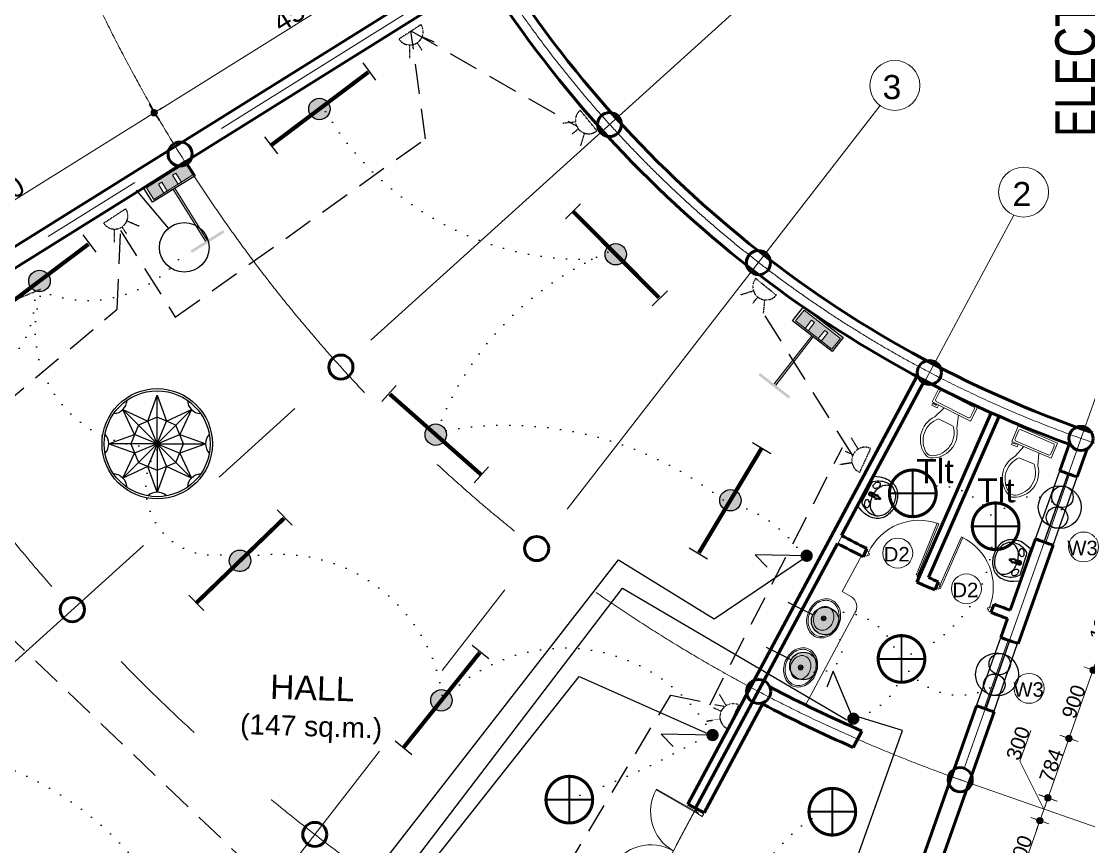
# Model space of a CAD drawing. Header units: millimetres. Extents: x -582 to 488037, y -1142837 to 903.
# Drawn here: x 310267 to 323536, y -1118906 to -1108640 of the extents above; entities that cross this region are included whole.
import ezdxf
from ezdxf.enums import TextEntityAlignment as Align

# ---------------------------------------------------------------- set-up
doc = ezdxf.new("R2010")
doc.units = ezdxf.units.MM
doc.header["$PDMODE"] = 3
for name, pattern in [('CENTERX2', [101.6, 63.5, -12.7, 12.7, -12.7]), ('DASHED', [19.05, 12.7, -6.35]), ('DOT2', [3.175, 0, -3.175]), ('HIDDEN', [0.375, 0.25, -0.125])]:
    doc.linetypes.add(name, pattern=pattern)
doc.layers.add('A New CL', color=7, linetype='CENTERX2', lineweight=13, true_color=0x18bbcd)
doc.layers.add('Pipe line', color=7, linetype='Continuous', lineweight=60, true_color=0x0070ff)
for name, color, linetype, lineweight in [('A_Wall 01', 7, 'Continuous', 53), ('COLUMN-HATCH', 1, 'Continuous', 53), ('Dim', 160, 'Continuous', 20), ('Dimension', 5, 'Continuous', 13), ('door', 62, 'Continuous', 18), ('dw', 92, 'Continuous', 15), ('E_Telephone', 50, 'Continuous', 20), ('ele1', 7, 'Continuous', 25), ('fixtures', 123, 'Continuous', 0), ('hatch', 9, 'Continuous', 0), ('hatch2', 252, 'Continuous', 18), ('T-TEXT', 1, 'Continuous', 15), ('WALL2', 1, 'Continuous', 25), ('window', 210, 'Continuous', 25)]:
    doc.layers.add(name, color=color, linetype=linetype, lineweight=lineweight)
for name, color, linetype in [('E_Electrical Layout', 210, 'Continuous'), ('E_Power', 50, 'HIDDEN'), ('E_Switch', 30, 'DOT2'), ('E_TV', 160, 'Continuous'), ('WC-DET', 8, 'Continuous'), ('WC-OUT', 7, 'Continuous'), ('WC-SERIAL', 70, 'Continuous')]:
    doc.layers.add(name, color=color, linetype=linetype)
doc.styles.add('Arial', font='arial.ttf')
doc.styles.get("Standard").update_dxf_attribs({"font": 'arial.ttf', "width": 0.75})
doc.dimstyles.new('A_ Detail', dxfattribs={"dimtxt": 250, "dimasz": 80, "dimexe": 75, "dimexo": 0, "dimgap": 4, "dimtad": 1, "dimdec": 0, "dimzin": 1, "dimdsep": 46, "dimtxsty": 'Arial', "dimblk": 'dot 2', "dimcen": 0.09375, "dimclrd": 5, "dimclre": 5, "dimclrt": 256, "dimadec": 0, "dimazin": 0, "dimtfac": 0.75, "dimtdec": 0, "dimtix": 1, "dimtmove": 1, "dimatfit": 3, "dimfxl": 75, "dimfxlon": 1, "dimtolj": 1, "dimtzin": 0, "dimlwd": 13, "dimlwe": 9, "dimarcsym": 0})

# ---------------------------------------------------------------- blocks, each defined once
blk = doc.blocks.new('A$C115C1E31')
blk.add_circle((-22, 86), 150)
blk = doc.blocks.new('dot1')
at = {"layer": 'hatch'}
h = blk.add_hatch(color=256, dxfattribs=at)
edge = h.paths.add_edge_path()
edge.add_arc((0, 0), 1, 0, 360)
for p, q in [((3, 0), (-3, 0)), ((0, 3), (0, -3))]:
    blk.add_line(p, q, dxfattribs=at)
blk.add_circle((0, 0), 1, dxfattribs=at)
blk = doc.blocks.new('dot 2')
at = {"layer": 'hatch', "xscale": 0.5, "yscale": 0.5, "zscale": 0.5}
blk.add_blockref('dot1', (0, 0), dxfattribs=at)
blk = doc.blocks.new('*D67')
at = {"layer": 'DEFPOINTS', "color": 0, "transparency": 16777216}
for p in [(322409, -1113466), (325253, -1114472), (320909, -1117709)]:
    blk.add_point(p, dxfattribs=at)
at = {"layer": 'Dimension', "color": 5, "lineweight": 9, "transparency": 16777216}
for p, q in [((325182, -1114447), (325324, -1114497)), ((323683, -1118689), (323824, -1118739))]:
    blk.add_line(p, q, dxfattribs=at)
at = {"layer": 'Dimension', "color": 5, "lineweight": 13, "transparency": 16777216}
blk.add_line((323780, -1118639), (325226, -1114547), dxfattribs=at)
at = {"layer": 'Dimension', "color": 5, "lineweight": 13, "transparency": 16777216, "xscale": 80, "yscale": 80, "zscale": 80}
for p, rotation in [((325253, -1114472), 70.53016339771412), ((323753, -1118714), 250.5301633977141)]:
    blk.add_blockref('dot 2', p, dxfattribs=dict(at, rotation=rotation))
at = {"layer": 'Dimension', "transparency": 16777216, "insert": (324413, -1116561), "char_height": 180, "attachment_point": 5, "rotation": 70.5302, "style": 'Arial'}
blk.add_mtext('\\A1;4500', dxfattribs=at)
blk = doc.blocks.new('*D225')
at = {"layer": 'DEFPOINTS', "color": 0, "transparency": 16777216}
for p in [(321889, -1118214), (322929, -1118582), (321698, -1119101)]:
    blk.add_point(p, dxfattribs=at)
at = {"layer": 'Dimension', "color": 5, "lineweight": 9, "transparency": 16777216}
for p, q in [((322858, -1118557), (323000, -1118607)), ((322558, -1119406), (322700, -1119456))]:
    blk.add_line(p, q, dxfattribs=at)
at = {"layer": 'Dimension', "color": 5, "lineweight": 13, "transparency": 16777216}
blk.add_line((322656, -1119355), (322903, -1118657), dxfattribs=at)
at = {"layer": 'Dimension', "color": 5, "lineweight": 13, "transparency": 16777216, "xscale": 80, "yscale": 80, "zscale": 80}
for p, rotation in [((322929, -1118582), 70.53016339923839), ((322629, -1119431), 250.5301633992384)]:
    blk.add_blockref('dot 2', p, dxfattribs=dict(at, rotation=rotation))
at = {"layer": 'Dimension', "transparency": 16777216, "insert": (322689, -1118974), "char_height": 180, "attachment_point": 5, "rotation": 70.5302, "style": 'Arial'}
blk.add_mtext('\\A1;900', dxfattribs=at)
blk = doc.blocks.new('*D69')
at = {"layer": 'DEFPOINTS', "color": 0, "transparency": 16777216}
for p in [(321989, -1117931), (321889, -1118214), (323029, -1118299)]:
    blk.add_point(p, dxfattribs=at)
at = {"layer": 'Dimension', "color": 5, "lineweight": 13, "transparency": 16777216}
for p, q in [((322682, -1117842), (322817, -1117460)), ((322979, -1118441), (322682, -1117842)), ((322956, -1118507), (323003, -1118375))]:
    blk.add_line(p, q, dxfattribs=at)
at = {"layer": 'Dimension', "color": 5, "lineweight": 9, "transparency": 16777216}
for p, q in [((322958, -1118274), (323100, -1118324)), ((322858, -1118557), (323000, -1118607))]:
    blk.add_line(p, q, dxfattribs=at)
at = {"layer": 'Dimension', "color": 5, "lineweight": 13, "transparency": 16777216, "xscale": 80, "yscale": 80, "zscale": 80}
for p, rotation in [((323029, -1118299), 70.53016339923839), ((322929, -1118582), 250.5301633992384)]:
    blk.add_blockref('dot 2', p, dxfattribs=dict(at, rotation=rotation))
at = {"layer": 'Dimension', "transparency": 16777216, "insert": (322659, -1117619), "char_height": 180, "attachment_point": 5, "rotation": 70.5302, "style": 'Arial'}
blk.add_mtext('\\A1;300', dxfattribs=at)
blk = doc.blocks.new('*D70')
at = {"layer": 'DEFPOINTS', "color": 0, "transparency": 16777216}
for p in [(321939, -1118073), (323753, -1118714), (320439, -1122316)]:
    blk.add_point(p, dxfattribs=at)
at = {"layer": 'Dimension', "color": 5, "lineweight": 9, "transparency": 16777216}
for p, q in [((323683, -1118689), (323824, -1118739)), ((322183, -1122932), (322324, -1122982))]:
    blk.add_line(p, q, dxfattribs=at)
at = {"layer": 'Dimension', "color": 5, "lineweight": 13, "transparency": 16777216}
blk.add_line((322280, -1122882), (323727, -1118790), dxfattribs=at)
at = {"layer": 'Dimension', "color": 5, "lineweight": 13, "transparency": 16777216, "xscale": 80, "yscale": 80, "zscale": 80}
for p, rotation in [((323753, -1118714), 70.5286847239256), ((322253, -1122957), 250.5286847239256)]:
    blk.add_blockref('dot 2', p, dxfattribs=dict(at, rotation=rotation))
at = {"layer": 'Dimension', "transparency": 16777216, "insert": (322913, -1120804), "char_height": 180, "attachment_point": 5, "rotation": 70.5287, "style": 'Arial'}
blk.add_mtext('\\A1;4500', dxfattribs=at)
blk = doc.blocks.new('*D71')
at = {"layer": 'DEFPOINTS', "color": 0, "transparency": 16777216}
for p in [(321989, -1117931), (324635, -1118832), (318860, -1127129)]:
    blk.add_point(p, dxfattribs=at)
at = {"layer": 'Dimension', "color": 5, "lineweight": 9, "transparency": 16777216}
for p, q in [((324564, -1118807), (324706, -1118856)), ((321434, -1128005), (321576, -1128053))]:
    blk.add_line(p, q, dxfattribs=at)
at = {"layer": 'Dimension', "color": 5, "lineweight": 13, "transparency": 16777216}
blk.add_line((321531, -1127953), (324609, -1118907), dxfattribs=at)
at = {"layer": 'Dimension', "color": 5, "lineweight": 13, "transparency": 16777216, "xscale": 80, "yscale": 80, "zscale": 80}
for p, rotation in [((324635, -1118832), 71.208379021819), ((321505, -1128029), 251.208379021819)]:
    blk.add_blockref('dot 2', p, dxfattribs=dict(at, rotation=rotation))
at = {"layer": 'Dimension', "transparency": 16777216, "insert": (322979, -1123400), "char_height": 180, "attachment_point": 5, "rotation": 71.2084, "style": 'Arial'}
blk.add_mtext('\\A1;9715', dxfattribs=at)
blk = doc.blocks.new('D4')
at = {"layer": 'door'}
for p, q in [((0, 1.5), (0, -1.5)), ((0.5, 1.5), (0, 1.5)), ((2, 2), (0.5, 2)), ((0.5, 2), (0.5, 1.5)), ((2, -0.5), (2, 2)), ((46, -0.5), (46, 2)), ((46, 2), (47.5, 2)), ((47.5, 2), (47.5, 1.5)), ((47.5, 1.5), (48, 1.5)), ((48, 1.5), (48, -1.5)), ((0, -1.5), (0.5, -1.5)), ((0.5, -1.5), (0.5, -2)), ((0.5, -2), (1.5, -2)), ((1.5, -0.5), (2, -0.5)), ((1.5, -2), (1.5, -0.5)), ((1.5, -2), (1.5, -24.5)), ((2, -0.5), (2, -24.49)), ((46.5, -0.5), (46, -0.5)), ((46, -0.5), (46, -24.49)), ((46.5, -2), (46.5, -0.5)), ((47.5, -2), (46.5, -2)), ((46.5, -2), (46.5, -24.5)), ((47.5, -1.5), (47.5, -2)), ((48, -1.5), (47.5, -1.5))]:
    blk.add_line(p, q, dxfattribs=at)
for centre, start, end in [((1.5, -2), 270, 0), ((46.5, -2), 180, 270)]:
    blk.add_arc(centre, 22.5, start, end, dxfattribs=at)
blk = doc.blocks.new('Sink - Oval top')
for p, q in [((-1, 0), (1, 0)), ((0, 1), (0, -1))]:
    blk.add_line(p, q)
at = {"linetype": 'Continuous'}
for points in [[(-12.23, 0.39, 0.117634), (-11.46, -3.36, 0.104469), (-8.88, -6.8, 0.090016), (-5.08, -9.07, 0.08192), (-0.32, -10.02, 0.08192), (4.49, -9.38, 0.090016), (8.42, -7.36, 0.104469), (11.22, -4.09, 0.117634), (12.23, -0.39, 0.117634), (11.46, 3.36, 0.104469), (8.88, 6.8, 0.090016), (5.08, 9.07, 0.08192), (0.32, 10.02, 0.08192), (-4.49, 9.38, 0.090016), (-8.42, 7.36, 0.104469), (-11.22, 4.09, 0.117634)], [(-11.29, 0.16, 0.118622), (-10.52, -3.25, 0.104678), (-8.07, -6.36, 0.089562), (-4.54, -8.37, 0.081185), (-0.13, -9.15, 0.081185), (4.3, -8.49, 0.089562), (7.89, -6.58, 0.104678), (10.42, -3.55, 0.118622), (11.29, -0.16, 0.118622), (10.52, 3.25, 0.104678), (8.07, 6.36, 0.089562), (4.54, 8.37, 0.081185), (0.13, 9.15, 0.081185), (-4.3, 8.49, 0.089562), (-7.89, 6.58, 0.104678), (-10.42, 3.55, 0.118622)], [(-7.42, 0.08, 0.118283), (-6.91, -2.17, 0.104607), (-5.29, -4.21, 0.089718), (-2.97, -5.53, 0.081436), (-0.07, -6.04, 0.081436), (2.84, -5.59, 0.089718), (5.2, -4.33, 0.104607), (6.86, -2.32, 0.118283), (7.42, -0.08, 0.118283), (6.91, 2.17, 0.104607), (5.29, 4.21, 0.089718), (2.97, 5.53, 0.081436), (0.07, 6.04, 0.081436), (-2.84, 5.59, 0.089718), (-5.2, 4.33, 0.104607), (-6.86, 2.32, 0.118283)]]:
    blk.add_lwpolyline(points, format="xyb", close=True, dxfattribs=at)
for radius in [1.5, 1]:
    blk.add_circle((0, 0), radius)
blk = doc.blocks.new('d2')
at = {"layer": 'door', "color": 42}
for p, q in [((46, 35), (46, 819)), ((46, 819), (69, 819)), ((69, 819), (69, 35)), ((46, 35), (46, 12)), ((69, 35), (46, 35)), ((46, 12), (69, 12)), ((854, 12), (831, 12)), ((854, 35), (854, 12)), ((46, -11), (69, -11)), ((46, -11), (46, -35)), ((854, -12), (831, -12)), ((854, -12), (854, -35))]:
    blk.add_line(p, q, dxfattribs=at)
blk.add_lwpolyline([(46, -35), (0, -35), (0, 35), (46, 35)], close=True, dxfattribs=at)
for points in [[(69, -11), (69, 12)], [(831, -12), (831, 12)], [(854, 35), (900, 35), (900, -35), (854, -35)]]:
    blk.add_lwpolyline(points, dxfattribs=at)
blk.add_arc((18, -17), 837, 2.7517, 88.0714, dxfattribs=at)
blk = doc.blocks.new('Toilet - top')
for p, q in [((9.5, -6), (9.5, -2)), ((-10, -8.5), (-8, -8.5)), ((-10, -9.5), (-10, -8.5)), ((-7, -9.5), (-10, -9.5)), ((-8, -8.5), (-8, -8)), ((-7, -8), (-7, -9.5)), ((-4, -8), (-6, -14)), ((4, -8), (6, -14)), ((4, -14), (-4, -14))]:
    blk.add_line(p, q)
blk.add_lwpolyline([(10.5, -8), (10.5, 0), (-10.5, 0), (-10.5, -8)], close=True)
for points in [[(-9.5, -2), (-9.5, -6)], [(8.5, -1), (-8.5, -1)], [(-8.5, -7), (8.5, -7)]]:
    blk.add_lwpolyline(points)
for centre, radius, start, end in [((-8.62, -1.88), 0.884, 81.8699, 188.1301), ((8.62, -1.88), 0.884, 351.8699, 98.1301), ((-8.62, -6.12), 0.884, 171.8699, 278.1301), ((8.62, -6.12), 0.884, 261.8699, 8.1301), ((3.52, -21.58), 12.17, 141.4691, 247.9714), ((4.2, -21.82), 11.33, 136.3677, 238.9468), ((-3.52, -21.58), 12.17, 292.0284, 38.5307), ((-4.2, -21.82), 11.33, 301.053, 43.6321), ((0, -27.88), 4, 245.7318, 294.2682), ((0, -29), 4, 254.8605, 285.1395)]:
    blk.add_arc(centre, radius, start, end)
blk = doc.blocks.new('TF959P')
at = {"layer": 'WC-DET'}
for p, q in [((-0.035, -0.171), (-0.019, -0.171)), ((0.019, -0.171), (0.035, -0.171))]:
    blk.add_line(p, q, dxfattribs=at)
for points in [[(0, -0.028), (-0.126, -0.028, 0.123005), (-0.161, -0.036, 0.188998), (-0.232, -0.22, 0.253182), (-0.148, -0.374, 0.15566), (0, -0.414, 0.992442)], [(-0.027, -0.118, 0.06387), (-0.103, -0.132, 0.149285), (-0.189, -0.191, 0.091017), (-0.216, -0.244, 0.13567), (-0.218, -0.291, -11.129076)], [(-0.112, -0.135), (-0.115, -0.128, 0.109697), (-0.093, -0.104, 0.323693), (-0.097, -0.069, 0.126322), (-0.108, -0.061, 0.134788), (-0.126, -0.06, 0.061666), (-0.164, -0.073, 0.216659), (-0.185, -0.098, 0.086919), (-0.187, -0.118, 0.280276), (-0.175, -0.134, 0.116579), (-0.146, -0.138, 0.023936), (-0.128, -0.136), (-0.127, -0.142)], [(-0.012, -0.211), (-0.014, -0.199, -0.090943), (-0.016, -0.192), (-0.022, -0.151), (-0.027, -0.118), (-0.03, -0.086, -0.413838), (0, -0.057, -0.413838), (0.03, -0.086), (0.027, -0.118), (0.022, -0.151), (0.016, -0.192, -0.090943), (0.014, -0.199), (0.012, -0.211, -0.482882)], [(0.027, -0.118, 0.462811), (0, -0.087, 0.462811), (-0.027, -0.118)], [(-0.022, -0.116, -0.414214), (0, -0.095, -0.685598)], [(-0.022, -0.116), (-0.012, -0.189, 0.389882), (0, -0.199, 1.391857)], [(0, -0.028), (0.126, -0.028, -0.123005), (0.161, -0.036, -0.188998), (0.232, -0.22, -0.253182), (0.148, -0.374, -0.15566), (0, -0.414, -0.992442)], [(0.022, -0.116, 0.414214), (0, -0.095, 0.685598)], [(0.022, -0.116), (0.012, -0.189, -0.389882), (0, -0.199, -1.391857)], [(0.027, -0.118, -0.063766), (0.103, -0.132, -0.149285), (0.189, -0.191, -0.091017), (0.216, -0.244, -0.13567), (0.218, -0.291, 11.129076)], [(0.112, -0.135), (0.115, -0.128, -0.109697), (0.093, -0.104, -0.323693), (0.097, -0.069, -0.126322), (0.108, -0.061, -0.134788), (0.126, -0.06, -0.061666), (0.164, -0.073, -0.216659), (0.185, -0.098, -0.086919), (0.187, -0.118, -0.280276), (0.175, -0.134, -0.116579), (0.146, -0.138, -0.023936), (0.128, -0.136), (0.127, -0.142)], [(-0.014, -0.199, 0.245866), (0, -0.208, 0.245866), (0.014, -0.199)], [(0.012, -0.211), (0.011, -0.218, -0.409667), (0, -0.228, -0.409667), (-0.011, -0.218), (-0.012, -0.211)], [(0.012, -0.211, -0.389882), (0, -0.221, -0.230616), (-0.009, -0.217, -0.146126), (-0.012, -0.211)]]:
    blk.add_lwpolyline(points, format="xyb", dxfattribs=at)
for centre, radius in [((0, -0.129), 0.019), ((0, -0.072), 0.0143), ((0, -0.129), 0.012), ((0, -0.072), 0.0089)]:
    blk.add_circle(centre, radius, dxfattribs=at)
for radius, start, end in [(0.03, 136.7931, 241.1319), (0.0225, 154.4623, 221.9521), (0.03, 299.8074, 42.4144), (0.0225, 319.5633, 24.0223)]:
    blk.add_arc((0, -0.171), radius, start, end, dxfattribs=at)
at = {"layer": 'WC-OUT'}
blk.add_lwpolyline([(0, -0.442, -0.136997), (-0.164, -0.4, -0.186769), (-0.261, -0.28, -0.175283), (-0.254, -0.083), (-0.224, -0.008, -0.305773), (-0.212, 0), (0, 0), (0.212, 0, -0.305773), (0.224, -0.008), (0.254, -0.083, -0.175283), (0.261, -0.28, -0.186769), (0.164, -0.4, -0.136997)], format="xyb", close=True, dxfattribs=at)
at = {"layer": 'WC-SERIAL', "flags": 3}
blk.add_attdef('SERIAL', text='', height=0.025, dxfattribs=at).set_placement((-0.007, -0.312), align=Align.CENTER)
blk = doc.blocks.new('*D194')
at = {"layer": 'DEFPOINTS', "color": 0, "transparency": 16777216}
for p in [(323185, -1117521), (323291, -1117559), (322924, -1118261)]:
    blk.add_point(p, dxfattribs=at)
at = {"layer": 'Dimension', "color": 5, "lineweight": 13, "transparency": 16777216}
blk.add_line((323056, -1118222), (323264, -1117634), dxfattribs=at)
at = {"layer": 'Dimension', "color": 5, "lineweight": 9, "transparency": 16777216}
for p, q in [((323220, -1117534), (323362, -1117584)), ((322959, -1118273), (323100, -1118323))]:
    blk.add_line(p, q, dxfattribs=at)
at = {"layer": 'Dimension', "color": 5, "lineweight": 13, "transparency": 16777216, "xscale": 80, "yscale": 80, "zscale": 80}
for p, rotation in [((323291, -1117559), 70.53350641109863), ((323030, -1118298), 250.5335064110986)]:
    blk.add_blockref('dot 2', p, dxfattribs=dict(at, rotation=rotation))
at = {"layer": 'Dimension', "transparency": 16777216, "insert": (323070, -1117896), "char_height": 180, "attachment_point": 5, "rotation": 70.5335, "style": 'Arial'}
blk.add_mtext('\\A1;784', dxfattribs=at)
blk = doc.blocks.new('*D195')
at = {"layer": 'DEFPOINTS', "color": 0, "transparency": 16777216}
for p in [(323487, -1116673), (323591, -1116710), (323185, -1117521)]:
    blk.add_point(p, dxfattribs=at)
at = {"layer": 'Dimension', "color": 5, "lineweight": 9, "transparency": 16777216}
for p, q in [((323520, -1116685), (323662, -1116735)), ((323220, -1117534), (323362, -1117584))]:
    blk.add_line(p, q, dxfattribs=at)
at = {"layer": 'Dimension', "color": 5, "lineweight": 13, "transparency": 16777216}
blk.add_line((323318, -1117483), (323564, -1116786), dxfattribs=at)
at = {"layer": 'Dimension', "color": 5, "lineweight": 13, "transparency": 16777216, "xscale": 80, "yscale": 80, "zscale": 80}
for p, rotation in [((323591, -1116710), 70.53016339923839), ((323291, -1117559), 250.5301633992384)]:
    blk.add_blockref('dot 2', p, dxfattribs=dict(at, rotation=rotation))
at = {"layer": 'Dimension', "transparency": 16777216, "insert": (323350, -1117102), "char_height": 180, "attachment_point": 5, "rotation": 70.5302, "style": 'Arial'}
blk.add_mtext('\\A1;900', dxfattribs=at)
blk = doc.blocks.new('*D196')
at = {"layer": 'DEFPOINTS', "color": 0, "transparency": 16777216}
for p in [(323925, -1115449), (324024, -1115484), (323487, -1116673)]:
    blk.add_point(p, dxfattribs=at)
at = {"layer": 'Dimension', "color": 5, "lineweight": 9, "transparency": 16777216}
for p, q in [((323954, -1115459), (324095, -1115509)), ((323520, -1116685), (323662, -1116735))]:
    blk.add_line(p, q, dxfattribs=at)
at = {"layer": 'Dimension', "color": 5, "lineweight": 13, "transparency": 16777216}
blk.add_line((323618, -1116635), (323998, -1115560), dxfattribs=at)
at = {"layer": 'Dimension', "color": 5, "lineweight": 13, "transparency": 16777216, "xscale": 80, "yscale": 80, "zscale": 80}
for p, rotation in [((324024, -1115484), 70.53016339923839), ((323591, -1116710), 250.5301633992384)]:
    blk.add_blockref('dot 2', p, dxfattribs=dict(at, rotation=rotation))
at = {"layer": 'Dimension', "transparency": 16777216, "insert": (323717, -1116065), "char_height": 180, "attachment_point": 5, "rotation": 70.5302, "style": 'Arial'}
blk.add_mtext('\\A1;1300', dxfattribs=at)
blk = doc.blocks.new('*D208')
at = {"layer": 'DEFPOINTS', "color": 0, "transparency": 16777216}
for p in [(311919, -1109777), (312240, -1110292), (308424, -1112675)]:
    blk.add_point(p, dxfattribs=at)
at = {"layer": 'Dim', "color": 5, "lineweight": 9, "transparency": 16777216}
for p, q in [((311959, -1109841), (311879, -1109714)), ((308142, -1112225), (308063, -1112097))]:
    blk.add_line(p, q, dxfattribs=at)
at = {"layer": 'Dim', "color": 5, "lineweight": 13, "transparency": 16777216}
blk.add_line((308170, -1112119), (311851, -1109819), dxfattribs=at)
at = {"layer": 'Dim', "color": 5, "lineweight": 13, "transparency": 16777216, "xscale": 80, "yscale": 80, "zscale": 80}
for p, rotation in [((311919, -1109777), 31.98952148883983), ((308102, -1112161), 211.9895214888398)]:
    blk.add_blockref('dot 2', p, dxfattribs=dict(at, rotation=rotation))
at = {"layer": 'Dim', "transparency": 16777216, "insert": (309941, -1110857), "char_height": 250, "attachment_point": 5, "rotation": 31.9895, "style": 'Arial'}
blk.add_mtext('\\A1;4500', dxfattribs=at)
blk = doc.blocks.new('*D209')
at = {"layer": 'DEFPOINTS', "color": 0, "transparency": 16777216}
for p in [(315736, -1107393), (316057, -1107908), (312240, -1110292)]:
    blk.add_point(p, dxfattribs=at)
at = {"layer": 'Dim', "color": 5, "lineweight": 9, "transparency": 16777216}
for p, q in [((315775, -1107457), (315696, -1107330)), ((311959, -1109841), (311879, -1109714))]:
    blk.add_line(p, q, dxfattribs=at)
at = {"layer": 'Dim', "color": 5, "lineweight": 13, "transparency": 16777216}
blk.add_line((311987, -1109735), (315668, -1107436), dxfattribs=at)
at = {"layer": 'Dim', "color": 5, "lineweight": 13, "transparency": 16777216, "xscale": 80, "yscale": 80, "zscale": 80}
for p, rotation in [((315736, -1107393), 31.98952149012059), ((311919, -1109777), 211.9895214901206)]:
    blk.add_blockref('dot 2', p, dxfattribs=dict(at, rotation=rotation))
at = {"layer": 'Dim', "transparency": 16777216, "insert": (313758, -1108473), "char_height": 250, "attachment_point": 5, "rotation": 31.9895, "style": 'Arial'}
blk.add_mtext('\\A1;4500', dxfattribs=at)
blk = doc.blocks.new('F')
at = {"layer": 'E_Electrical Layout', "ltscale": 5}
h = blk.add_hatch(color=256, dxfattribs=at)
edge = h.paths.add_edge_path()
edge.add_ellipse((0, 0), major_axis=(-37.1, 37.1), ratio=1, start_angle=45, end_angle=135, ccw=False)
edge.add_ellipse((0, 0), major_axis=(37.1, 37.1), ratio=1, start_angle=45, end_angle=135, ccw=False)
edge.add_line((0, 52.5), (0, -52.5))
edge = h.paths.add_edge_path()
edge.add_ellipse((0, 0), major_axis=(-37.1, 37.1), ratio=1, start_angle=225, end_angle=315, ccw=False)
edge.add_ellipse((0, 0), major_axis=(37.1, 37.1), ratio=1, start_angle=225, end_angle=315, ccw=False)
edge.add_line((0, -52.5), (0, 52.5))
for p, q in [((-52.5, 305), (52.5, 305)), ((-52.5, -296.8), (52.5, -296.8))]:
    blk.add_line(p, q, dxfattribs=at)
at = {"layer": 'E_Electrical Layout', "ltscale": 5, "const_width": 20}
blk.add_lwpolyline([(0, -300), (0, 300)], dxfattribs=at)
at = {"layer": 'E_Electrical Layout', "ltscale": 5, "const_width": 3.5}
for points in [[(-52.5, 0, -1), (52.5, 0, -1)], [(-52.5, 0, 1), (52.5, 0, 1)]]:
    blk.add_lwpolyline(points, format="xyb", dxfattribs=at)
at = {"layer": 'E_Electrical Layout', "ltscale": 5}
blk.add_circle((0, 0), 52.5, dxfattribs=at)
blk.add_circle((0, 0), 52.5, dxfattribs=at)
blk = doc.blocks.new('15A SOC')
at = {"layer": 'E_Power', "ltscale": 0.010417}
for p, q in [((-94.8, 141.8), (-47.1, 70.5)), ((0, 84.8), (-0.2, 138.4)), ((94.5, 142), (46.9, 70.6)), ((84.8, 0), (-84.8, 0))]:
    blk.add_line(p, q, dxfattribs=at)
blk.add_arc((0, 0), 84.8, 0, 180, dxfattribs=at)
blk = doc.blocks.new('mb')
at = {"const_width": 20}
blk.add_lwpolyline([(18.1, 151.2, -0.887546), (18.1, -151.2, -1.126702), (18.1, 151.2, -0.226057)], format="xyb", dxfattribs=at)
at = {"const_width": 12.5}
for points in [[(0, -151.2), (0, 151.2)], [(-151.2, 0), (151.2, 0)]]:
    blk.add_lwpolyline(points, dxfattribs=at)
blk = doc.blocks.new('A$C08380FCA')
blk.add_blockref('mb', (162.3, 162.2))
blk = doc.blocks.new('A$C284E0415')
for centre, radius in [((150, 150), 150), ((75, 150), 75), ((225, 150), 75)]:
    blk.add_circle(centre, radius)
blk = doc.blocks.new('A$C084274A9')
for p, q in [((49.5, 235), (0, 185.5)), ((49.5, 25), (49.5, 235))]:
    blk.add_line(p, q)
at = {"const_width": 25}
blk.add_lwpolyline([(49.5, 12.5, 1), (49.5, 37.5, 1)], format="xyb", close=True, dxfattribs=at)
blk = doc.blocks.new('LIGHT_mirror')
at = {"layer": 'E_Electrical Layout'}
blk.add_hatch(color=256, dxfattribs=at).paths.add_polyline_path([(-2.25, 0, 1), (2.25, 0, 1)])
at = {"layer": 'E_Electrical Layout', "ltscale": 0.010417}
blk.add_line((-2.25, 0), (-6.75, 0), dxfattribs=at)
blk.add_circle((0, 0), 2.25, dxfattribs=at)
blk = doc.blocks.new('LIGHT_wall')
at = {"layer": 'E_Electrical Layout', "ltscale": 0.010417}
blk.add_line((-2.025, 0), (-6.075, 0), dxfattribs=at)
blk.add_circle((0, 0), 2.025, dxfattribs=at)
blk = doc.blocks.new('CANDELIER')
at = {"layer": 'E_Electrical Layout', "ltscale": 0.010417}
for p, q in [((-1.15, 2.77), (0, 5.94)), ((0, 0), (0, 5.94)), ((0, 5.94), (1.15, 2.77)), ((-4.2, 4.2), (-1.15, 2.77)), ((-2.77, 1.15), (-4.2, 4.2)), ((0, 0), (-4.2, 4.2)), ((0, 0), (4.2, 4.2)), ((1.15, 2.77), (4.2, 4.2)), ((4.2, 4.2), (2.77, 1.15)), ((0, 0), (-1.15, 2.77)), ((0, 0), (-1.15, 2.77)), ((0, 0), (1.15, 2.77)), ((0, 0), (1.15, 2.77)), ((-5.94, 0), (-2.77, 1.15)), ((-2.77, -1.15), (-5.94, 0)), ((0, 0), (-5.94, 0)), ((0, 0), (-4.2, -4.2)), ((0, 0), (-2.77, 1.15)), ((0, 0), (-2.77, 1.15)), ((0, 0), (-2.77, -1.15)), ((0, 0), (-2.77, -1.15)), ((0, 0), (-1.15, -2.77)), ((0, 0), (-1.15, -2.77)), ((0, 0), (2.77, 1.15)), ((0, 0), (2.77, 1.15)), ((0, 0), (1.15, -2.77)), ((0, 0), (4.2, -4.2)), ((0, 0), (1.15, -2.77)), ((0, 0), (2.77, -1.15)), ((0, 0), (2.77, -1.15)), ((0, 0), (0, -5.94)), ((0, 0), (5.94, 0)), ((2.77, 1.15), (5.94, 0)), ((5.94, 0), (2.77, -1.15)), ((-4.2, -4.2), (-2.77, -1.15)), ((2.77, -1.15), (4.2, -4.2)), ((-1.15, -2.77), (-4.2, -4.2)), ((0, -5.94), (-1.15, -2.77)), ((1.15, -2.77), (0, -5.94)), ((4.2, -4.2), (1.15, -2.77))]:
    blk.add_line(p, q, dxfattribs=at)
at = {"layer": 'E_Electrical Layout'}
for p, q in [((0, 3.24), (-2.29, 2.29)), ((2.29, 2.29), (0, 3.24)), ((-2.29, 2.29), (-3.24, 0)), ((3.24, 0), (2.29, 2.29)), ((-3.24, 0), (-2.29, -2.29)), ((2.29, -2.29), (3.24, 0)), ((-2.29, -2.29), (0, -3.24)), ((0, -3.24), (2.29, -2.29))]:
    blk.add_line(p, q, dxfattribs=at)
at = {"layer": 'E_Electrical Layout', "ltscale": 0.010417}
for radius in [6.75, 6.48]:
    blk.add_circle((0, 0), radius, dxfattribs=at)
for centre, start, end in [((-5.41, 5.41), 273.1591, 356.8409), ((5.41, 5.41), 183.1591, 266.8409), ((-7.65, 0), 318.1591, 41.8409), ((7.65, 0), 138.1591, 221.8409), ((-5.41, -5.41), 3.1591, 86.8409), ((5.41, -5.41), 93.1591, 176.8409), ((0, -7.65), 48.1591, 131.8409)]:
    blk.add_arc(centre, 1.72, start, end, dxfattribs=at)
blk = doc.blocks.new('TELEPHONE POINTS')
at = {"layer": 'E_TV', "ltscale": 0.03}
for points in [[(1.39, 8.1), (3.68, 8.1), (3.68, 8.45), (-1.25, 8.45), (-1.25, 8.09), (1.14, 8.09), (1.14, 0.23), (1.39, 0.23)], [(-1.74, 0), (-1.74, -1.78), (4.2, -1.78), (4.2, 0), (2.65, 0), (2.65, -1.35), (2.15, -1.35), (2.15, 0), (0.5, 0), (0.5, -1.35), (0, -1.35), (0, 0)]]:
    blk.add_hatch(color=5, dxfattribs=at).paths.add_polyline_path(points)
at = {"layer": 'E_Telephone', "ltscale": 0.03}
for p, q in [((1.14, 0.23), (1.14, 8.09)), ((1.39, 8.1), (1.39, 0.23))]:
    blk.add_line(p, q, dxfattribs=at)
for points in [[(-1.74, 0), (4.2, 0), (4.2, -1.78), (-1.74, -1.78)], [(0, 0), (0.5, 0), (0.5, -1.35), (0, -1.35)], [(2.65, 0), (2.15, 0), (2.15, -1.35), (2.65, -1.35)]]:
    blk.add_lwpolyline(points, close=True, dxfattribs=at)
at = {"layer": 'E_TV', "color": 5, "ltscale": 0.03}
blk.add_lwpolyline([(-1.93, -2.08), (-1.93, 0.23), (4.53, 0.23), (4.53, -2.08)], close=True, dxfattribs=at)

msp = doc.modelspace()

# ---------------------------------------------------------------- linework, layer by layer
at = {"layer": 'A New CL', "ltscale": 100}
for p, q in [((318139.1, -1106607.1), (300899.8, -1117375)), ((319322.5, -1108348.4), (304143.9, -1122061.8)), ((320945.5, -1109688.8), (308377.9, -1125893.2)), ((322603.6, -1111049.2), (312967.9, -1129058.8)), ((324113.7, -1111922.1), (317340.2, -1131081.7)), ((321797.5, -1118023.5), (325715.7, -1119391.1))]:
    msp.add_line(p, q, dxfattribs=at)
for centre, radius, start, end in [((328219.5, -1100308.4), 14338.9, 211.99734, 222.10257), ((328218.4, -1100311.3), 18838.9, 204.10567, 250.98637), ((328219.5, -1100308.4), 14338.9, 222.10257, 232.20764), ((328218.4, -1100311.3), 23338.9, 205.56188, 250.89841), ((328219.5, -1100308.4), 14338.9, 232.20764, 242.31269), ((328218.4, -1100311.3), 27838.9, 207.05949, 250.83376), ((328219.5, -1100308.4), 14338.9, 242.31269, 250.5298), ((328219.5, -1100308.4), 14338.9, 250.5298, 265.13551)]:
    msp.add_arc(centre, radius, start, end, dxfattribs=at)
at = {"layer": 'A_Wall 01'}
for p, q in [((316094, -1107748.9), (304765.9, -1114824.6)), ((316215.8, -1107944), (304887.8, -1115019.6)), ((321399.7, -1113055.7), (318552.8, -1118376.7)), ((321496.6, -1113107.6), (320464.5, -1115036.8)), ((321401.2, -1115615.4), (322323.1, -1113508.7)), ((321546.1, -1115558.8), (322423.9, -1113552.8)), ((323175.9, -1114229.8), (323295, -1113900.8)), ((323516, -1113957.6), (323392.7, -1114306.5)), ((322874.7, -1115077.9), (322560.5, -1115964)), ((320412.6, -1115133.7), (318649.8, -1118428.6)), ((320732.6, -1115301.6), (320777.9, -1115198.1)), ((323092.7, -1115155), (322659.3, -1116380.8)), ((321622.6, -1115712.3), (321667.1, -1115610.8)), ((322318.9, -1115992.1), (322363, -1115891.2)), ((322525.8, -1116068.4), (322442.5, -1116304.2)), ((319632.8, -1116951.5), (319571.1, -1116918.5)), ((319488.5, -1117115.2), (318755.6, -1118485.2)), ((322142.5, -1117152.7), (321480.8, -1119024.5)), ((322359.4, -1117229.4), (321697.6, -1119101.2)), ((320717.9, -1117467.2), (320609, -1117670.7)), ((318552.8, -1118376.7), (318755.6, -1118485.2)), ((318755.6, -1118485.2), (318649.8, -1118428.6))]:
    msp.add_line(p, q, dxfattribs=at)
for centre, radius, start, end in [((328218.4, -1100311.3), 14223.9, 211.52661, 250.9934), ((328218.4, -1100311.3), 14453.9, 211.53397, 250.08507), ((328220.8, -1100312), 14803.9, 250.07543, 250.96562), ((328153.1, -1100489.7), 16453.9, 242.14209, 243.36973), ((328220.8, -1100312), 15703.9, 250.07543, 250.96562), ((328153.1, -1100489.7), 16563.9, 242.14016, 243.38964), ((328102.7, -1100467.7), 16563.9, 246.13505, 246.97114), ((328102.7, -1100467.7), 16453.9, 246.51655, 246.97518), ((328168, -1100289.2), 16753.9, 246.55731, 246.97518), ((328153.1, -1100489.7), 16453.9, 249.39672, 250.12971), ((328153.1, -1100489.7), 16563.9, 249.37657, 250.13962), ((328218.4, -1100311.3), 16753.9, 249.39672, 250.13688), ((328218.4, -1100311.3), 17003.9, 250.14266, 250.92345), ((328218.4, -1100311.3), 18723.9, 242.55549, 246.38524), ((328218.4, -1100311.3), 18953.9, 242.54695, 246.33012), ((328218.4, -1100311.3), 17903.9, 250.14266, 250.92345)]:
    msp.add_arc(centre, radius, start, end, dxfattribs=at)
at = {"layer": 'Dimension'}
for centre, radius in [((321127.1, -1109437.2), 310.3), ((322727, -1110764.6), 310.3), ((323473.1, -1115178.1), 186.2), ((321162.7, -1115254.3), 186.2), ((322016, -1115698.5), 186.2), ((322795.5, -1116936.4), 186.2)]:
    msp.add_circle(centre, radius, dxfattribs=at)
at = {"layer": 'dw'}
for p, q in [((322977.1, -1115114.6), (323277.2, -1114265.7)), ((323003.6, -1115123.9), (323298.2, -1114273.8)), ((320471.6, -1115732.6), (320586.8, -1115798.7)), ((322236.7, -1117186.4), (322536.7, -1116337.8)), ((322262.6, -1117195.5), (322557.2, -1116345.1)), ((317309.6, -1120943.9), (319432.6, -1116976))]:
    msp.add_line(p, q, dxfattribs=at)
msp.add_arc((320509.3, -1115920.2), 144.1, 327.4896, 57.47624, dxfattribs=at)
at = {"layer": 'E_Electrical Layout', "linetype": 'DASHED'}
msp.add_line((309240, -1112500), (310510, -1111970), dxfattribs=at)
at = {"layer": 'E_Electrical Layout', "ltscale": 50}
for p, q in [((314170, -1119860), (317690, -1115340)), ((317690, -1115340), (318880, -1116070)), ((318880, -1116070), (320040, -1115290))]:
    msp.add_line(p, q, dxfattribs=at)
at = {"layer": 'E_Electrical Layout', "ltscale": 1500}
for p, q in [((314580, -1119830), (317740, -1115690)), ((317740, -1115690), (320530, -1117330)), ((314850, -1119760), (317200, -1116790)), ((317200, -1116790), (318870, -1117530)), ((321220, -1117460), (320600, -1117270)), ((320190, -1120360), (321220, -1117460))]:
    msp.add_line(p, q, dxfattribs=at)
at = {"layer": 'E_Electrical Layout', "color": 30, "linetype": 'DOT2', "ltscale": 50}
for centre, radius, start, end in [((311093.7, -1110604.8), 1505.9, 245.95102, 325.85839), ((309396.8, -1112102.4), 1036.1, 289.34775, 9.02084), ((311892.5, -1112476.6), 1453.5, 163.34312, 270.69025), ((312660.3, -1114432.9), 847.8, 146.90542, 287.83828), ((313467, -1117321.1), 2055.2, 8.42337, 105.43527), ((317021.9, -1118532.6), 2098.6, 28.85127, 137.68983), ((313744, -1108860.3), 10024.1, 289.31776, 300.35704), ((308630.7, -1121614.1), 3969.4, 18.7223, 78.8245)]:
    msp.add_arc(centre, radius, start, end, dxfattribs=at)
at = {"layer": 'E_Power', "linetype": 'HIDDEN', "ltscale": 1500}
for p, q in [((315290, -1110100), (315110, -1108760)), ((315110, -1108760), (317180, -1109950)), ((312180, -1112320), (315290, -1110100)), ((311460, -1112220), (311500, -1111240)), ((311500, -1111240), (312180, -1112320)), ((320610, -1114050), (319440, -1112180)), ((309580, -1113800), (311460, -1112220)), ((318825, -1117140), (320475, -1113940)), ((315590, -1121520), (308390, -1114630)), ((316450, -1120160), (318340, -1117020)), ((318340, -1117020), (319000, -1117160))]:
    msp.add_line(p, q, dxfattribs=at)
at = {"layer": 'E_Switch', "ltscale": 50}
for centre, radius, start, end in [((317275.6, -1107854.4), 3746.4, 210.57324, 276.04369), ((319085.1, -1115090.5), 3891.8, 113.07098, 160.7902), ((316299.6, -1118032.2), 4368.8, 51.98852, 102.68807), ((321655, -1115205), 788.3, 21.19406, 111.19406), ((322838.4, -1115038.4), 488.5, 42.25106, 168.37457), ((318685.7, -1116131.6), 1550, 32.0095, 75.64324), ((320719, -1115004.6), 1622.3, 286.50957, 2.28136), ((320449.5, -1116714.4), 725.1, 11.48675, 109.28363), ((320171.7, -1116442.8), 297.3, 229.84674, 66.55544), ((320453.2, -1116531.4), 789, 285.9496, 355.73953), ((321931.7, -1116199.4), 820.6, 208.4234, 311.92115), ((321273.5, -1120310.8), 2116, 119.54701, 195.04314)]:
    msp.add_arc(centre, radius, start, end, dxfattribs=at)
at = {"layer": 'fixtures'}
for p, q in [((320710, -1115287.1), (320471.6, -1115732.6)), ((320630.9, -1115997.6), (320017.6, -1117143.8))]:
    msp.add_line(p, q, dxfattribs=at)
at = {"layer": 'window'}
for p, q in [((322874.8, -1115077.9), (323175.9, -1114229.8)), ((323092.7, -1115155), (323392.6, -1114306.6)), ((322142.5, -1117152.7), (322442.5, -1116304.2)), ((322357, -1117228.5), (322651.6, -1116378.1))]:
    msp.add_line(p, q, dxfattribs=at)

# ---------------------------------------------------------------- block references
at = {"layer": 'COLUMN-HATCH'}
for p in [(317601, -1110009.7), (312262.5, -1110377.3), (319453, -1111727.6), (314261.8, -1113026.5), (321577.7, -1113093.9), (323461.9, -1113914.3), (316695.1, -1115283.5), (310922.8, -1116043.1), (319454.8, -1117061.8), (321961.4, -1118158.7), (313937.3, -1118839.4)]:
    msp.add_blockref('A$C115C1E31', p, dxfattribs=at)
at = {"layer": 'Dimension', "ltscale": 1500, "xscale": 96.52000000000001, "yscale": 96.52000000000001, "zscale": 96.52000000000001}
for p, rotation in [((312256.6, -1110639.8), 212.0588141340121), ((320212.3, -1112616.4), 142.0309179948946)]:
    msp.add_blockref('TELEPHONE POINTS', p, dxfattribs=dict(at, rotation=rotation))
at = {"layer": 'E_Electrical Layout'}
for name, p, xscale, yscale, zscale, rotation in [('F', (313972.5, -1109729.9), 2.54, 2.54, 2.54, 306.9857635738725), ('F', (317656.7, -1111537.1), 2.54, 2.54, 2.54, 224.8971808086055), ('F', (310492.5, -1111869.9), 2.54, 2.54, 2.54, 306.9857635738725), ('F', (315419.1, -1113781.1), 2.54, 2.54, 2.54, 48.56948555475265), ('F', (319082.4, -1114596.9), 2.54, 2.54, 2.54, 149.0826479723143), ('A$C284E0415', (323367.1, -1115008.9), 1.778, 1.778, 1.778, 75.31331205006298), ('F', (312984.8, -1115350.1), 2.54, 2.54, 2.54, 314.0278027476019), ('A$C084274A9', (320103.7, -1115439.4), 3.048, 3.048, 3.048, 89.04515874612783), ('F', (315489.5, -1117085.9), 2.54, 2.54, 2.54, 321.2603656438893), ('A$C284E0415', (322587.1, -1117088.9), 1.778, 1.778, 1.778, 75.31331205006298), ('A$C084274A9', (320501, -1117442.9), 3.048, 3.048, 3.048, 23.007647720706), ('A$C084274A9', (318933.7, -1117669.4), 3.048, 3.048, 3.048, 89.04515874612783)]:
    msp.add_blockref(name, p, dxfattribs=dict(at, xscale=xscale, yscale=yscale, zscale=zscale, rotation=rotation))
at = {"layer": 'E_Electrical Layout', "linetype": 'DASHED'}
for name, p, xscale, yscale, zscale, rotation in [('LIGHT_wall', (312292.5, -1111451.4), 152.4, 152.4, 152.4, 309.7859290705755), ('LIGHT_mirror', (320260.2, -1116098.6), 76.19999999999997, 76.19999999999997, 76.19999999999997, 333.4722527813077), ('LIGHT_mirror', (319990.2, -1116658.6), 76.19999999999997, 76.19999999999997, 76.19999999999997, 333.4722527813077)]:
    msp.add_blockref(name, p, dxfattribs=dict(at, xscale=xscale, yscale=yscale, zscale=zscale, rotation=rotation))
at = {"layer": 'E_Electrical Layout', "xscale": 1.905, "yscale": 1.905, "zscale": 1.905}
for p in [(321040, -1114819.8), (322070, -1115229.8), (320900, -1116879.8), (316770, -1118629.8), (320040, -1118779.8)]:
    msp.add_blockref('A$C08380FCA', p, dxfattribs=at)
at = {"layer": 'E_Power', "zscale": 1.933907335074686}
for p, xscale, yscale, rotation in [((315097.1, -1108770.2), 1.933907334955847, 1.933907332272611, 213.2169173268526), ((317318.3, -1109874.9), 1.933907334955847, 1.93390733227261, 129.0658389727815), ((311427.1, -1111060.2), 1.933907334955847, 1.933907332272611, 213.2169173268526), ((319524.8, -1111941.6), 1.933907334955847, 1.93390733227261, 141.0014415160489), ((320755.7, -1114101.1), 1.933907334955846, 1.93390733227261, 65.31608134247037), ((319115.7, -1117291.1), 1.933907334955846, 1.93390733227261, 65.31608134247037)]:
    msp.add_blockref('15A SOC', p, dxfattribs=dict(at, xscale=xscale, yscale=yscale, rotation=rotation))
at = {"layer": 'E_Power', "ltscale": 100, "xscale": 101.6, "yscale": 101.6, "zscale": 101.6}
msp.add_blockref('CANDELIER', (311955.5, -1113894.5), dxfattribs=at)
at = {"layer": 'ele1', "zscale": 937.5}
for p, xscale, yscale, rotation in [((320757.9, -1114481.2), 937.5000000000209, 937.5000000000073, 61.97252265006659), ((322751.3, -1115400), -937.4999999999512, 937.4999999999818, 252.0581068664135)]:
    msp.add_blockref('TF959P', p, dxfattribs=dict(at, xscale=xscale, yscale=yscale, rotation=rotation))
at = {"layer": 'fixtures'}
for name, p, xscale, yscale, zscale, rotation in [('Toilet - top', (321920.9, -1113312.6), 25.40000000005887, 25.39999999999327, 25.4, 333.0732008644675), ('Toilet - top', (322904, -1113782.5), 25.4000000000565, 25.39999999999236, 25.4, 336.7779403327683), ('Sink - Oval top', (320241.1, -1116066.3), 20.40063958032928, 20.40063958025803, 20.4006395803747, 250.1378154200259), ('Sink - Oval top', (319954.7, -1116675.9), 20.40063958032928, 20.40063958025803, 20.4006395803747, 250.1378154200259)]:
    msp.add_blockref(name, p, dxfattribs=dict(at, xscale=xscale, yscale=yscale, zscale=zscale, rotation=rotation))
at = {"layer": 'hatch2', "ltscale": 0.1, "xscale": -24.99998893892773, "yscale": 24.99998893956035, "zscale": 24.99998892868073, "rotation": 240.1642672043808}
msp.add_blockref('D4', (318116.9, -1119502.6), dxfattribs=at)
at = {"layer": 'WALL2', "zscale": 0.8332424066885032}
for p, xscale, yscale, rotation in [((321448.4, -1115536.2), -0.8332424066806358, 0.8332424065229134, 337.6653444582824), ((321645, -1115661.3), 0.8332424067331012, 0.8332424065274608, 336.2768688993458)]:
    msp.add_blockref('d2', p, dxfattribs=dict(at, xscale=xscale, yscale=yscale, rotation=rotation))

# ---------------------------------------------------------------- texts
at = {"layer": 'Pipe line', "color": 5, "attachment_point": 5, "style": 'Arial'}
for s, insert, char_height in [('3', (321090.1, -1109460), 300), ('2', (322705.1, -1110788.1), 300), ('Tlt', (321625.5, -1114236.4), 300), ('Tlt', (322383.4, -1114475.4), 300), ('W3', (323459.9, -1115192.2), 180), ('D2', (321149.6, -1115268.4), 180), ('D2', (322002.9, -1115712.6), 180), ('W3', (322789.9, -1116952.2), 180)]:
    msp.add_mtext(s, dxfattribs=dict(at, insert=insert, char_height=char_height))
at = {"layer": 'Pipe line', "color": 5, "insert": (313876.5, -1117195), "char_height": 300, "attachment_point": 5, "rotation": 358.20211, "style": 'Arial'}
msp.add_mtext('HALL\\P{\\H0.8333x;(147 sq.m.)}', dxfattribs=at)
at = {"layer": 'T-TEXT', "ltscale": 0.005, "insert": (323798.2, -1106497.4), "char_height": 500, "attachment_point": 5, "rotation": 90}
msp.add_mtext('\\pi-1500,l1500,t1500;{\\L\\C7;ELECTRICAL LAY-OUT PLAN\\P\\H0.8x;\\l(GROUND FLOOR)}', dxfattribs=at)

# ---------------------------------------------------------------- dimensions: what is measured, and where the dimension line sits
at = {"layer": 'Dim'}
dim = msp.add_linear_dim(base=(315735.7, -1107393.2), p1=(312240.3, -1110291.5), p2=(316057.1, -1107907.8), angle=211.98952, dimstyle='A_ Detail', dxfattribs=at)
dim.commit()
dim.dimension.update_dxf_attribs({"geometry": '*D209', "text_midpoint": (313757.6, -1108473.5)})
dim = msp.add_aligned_dim(p1=(308423.7, -1112675.5), p2=(312240.3, -1110291.5), distance=606.5, dimstyle='A_ Detail', dxfattribs=at)
dim.commit()
dim.dimension.update_dxf_attribs({"geometry": '*D208', "text_midpoint": (309940.9, -1110857.4)})
at = {"layer": 'Dimension'}
for p1, p2, distance, picture, middle in [((320909.3, -1117708.9), (322409.2, -1113466.2), -3016.4, '*D67', (324412.7, -1116561)), ((322924, -1118260.5), (323185.3, -1117521.3), -112.1, '*D194', (323069.9, -1117896.3)), ((318859.6, -1127129.1), (321989.2, -1117931.5), -2794.4, '*D71', (322979, -1123399.5))]:
    dim = msp.add_aligned_dim(p1=p1, p2=p2, distance=distance, dimstyle='A_ Detail', override={"dimtxt": 180}, dxfattribs=at)
    dim.commit()
    dim.dimension.update_dxf_attribs({"geometry": picture, "text_midpoint": middle})
for base, p1, p2, angle, picture, middle in [((324024.3, -1115484.3), (323486.9, -1116673.4), (323925.1, -1115449.2), 250.53016, '*D196', (323717.1, -1116065.2)), ((323590.9, -1116710.1), (323185.3, -1117521.3), (323486.9, -1116673.4), 250.53016, '*D195', (323350.5, -1117102.4)), ((323753.2, -1118714.3), (320439.5, -1122315.7), (321939.2, -1118073), 70.52868, '*D70', (322912.8, -1120803.7)), ((322929.2, -1118582), (321697.6, -1119101.2), (321889.2, -1118214.3), 70.53016, '*D225', (322688.8, -1118974.3))]:
    dim = msp.add_linear_dim(base=base, p1=p1, p2=p2, angle=angle, dimstyle='A_ Detail', override={"dimtxt": 180}, dxfattribs=at)
    dim.commit()
    dim.dimension.update_dxf_attribs({"geometry": picture, "text_midpoint": middle})
dim = msp.add_linear_dim(base=(323029.2, -1118299.2), p1=(321889.2, -1118214.3), p2=(321989.2, -1117931.5), angle=70.53016, dimstyle='A_ Detail', override={"dimtxt": 180}, dxfattribs=at)
dim.commit()
dim.dimension.update_dxf_attribs({"geometry": '*D69', "text_midpoint": (322683.3, -1117837.7), "dimtype": 160})

doc.saveas('drawing.dxf')
